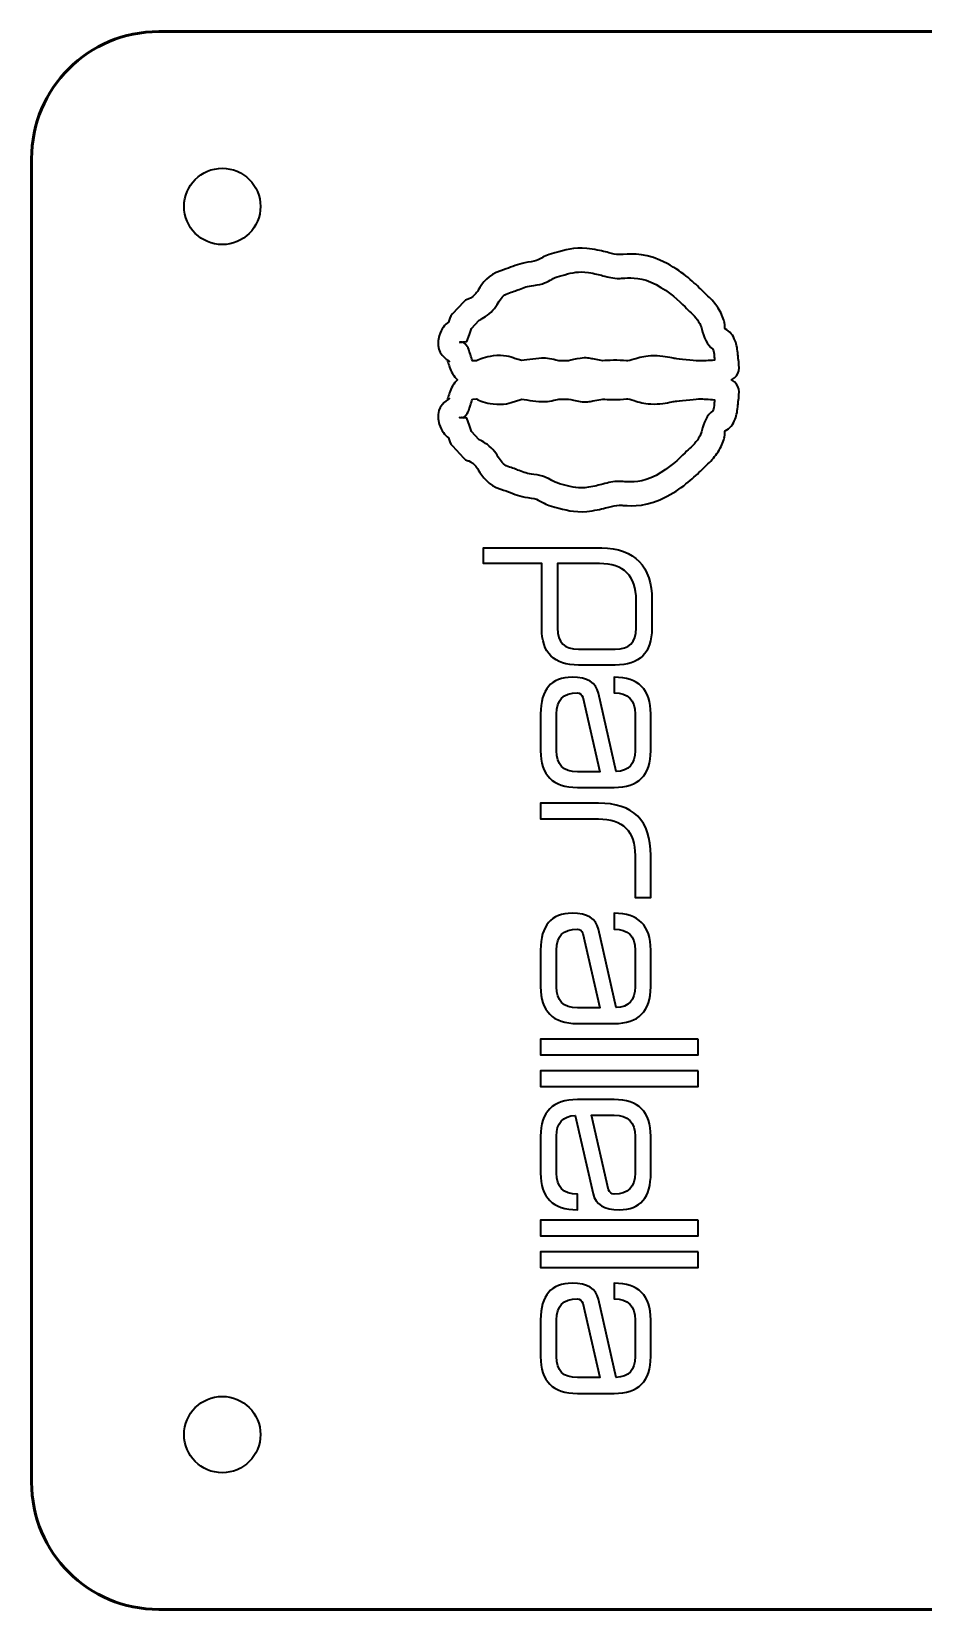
# Model space of a CAD drawing. Header units: centimetres. Extents: x -15.3 to -5.7, y -0.3 to 12.3.
# Drawn here: x -15.25 to -11.75, y 6.05 to 12.25 of the extents above; entities that cross this region are included whole.
import ezdxf

# ---------------------------------------------------------------- set-up
doc = ezdxf.new("R2010")
doc.units = ezdxf.units.CM
doc.header["$MEASUREMENT"] = 0
doc.layers.add('Layer 1', color=7, linetype='Continuous')

msp = doc.modelspace()

# ---------------------------------------------------------------- linework, layer by layer
at = {"layer": 'Layer 1', "color": 250, "lineweight": 35}
for centre in [(-14.5005, 11.563), (-14.5005, 6.737)]:
    msp.add_ellipse(centre, major_axis=(0, 0.15), ratio=1, dxfattribs=at)
at = {"layer": 'Layer 1', "lineweight": 53}
msp.add_open_spline([(-14.74997, 12.25006), (-14.74997, 12.25006), (-6.25004, 12.25006), (-6.25004, 12.25006), (-6.25004, 12.25006), (-5.97304, 12.25006), (-5.74994, 12.02697), (-5.74994, 11.74996), (-5.74994, 11.74996), (-5.74994, 11.74996), (-5.74994, 6.55004), (-5.74994, 6.55004), (-5.74994, 6.55004), (-5.74994, 6.27304), (-5.97304, 6.04994), (-6.25004, 6.04994), (-6.25004, 6.04994), (-6.25004, 6.04994), (-14.74997, 6.04994), (-14.74997, 6.04994), (-14.74997, 6.04994), (-15.02697, 6.04994), (-15.25006, 6.27304), (-15.25006, 6.55004), (-15.25006, 6.55004), (-15.25006, 6.55004), (-15.25006, 11.74996), (-15.25006, 11.74996), (-15.25006, 11.74996), (-15.25006, 12.02697), (-15.02697, 12.25006), (-14.74997, 12.25006)], degree=3, knots=[0, 0, 0, 0, 0.125, 0.125, 0.125, 0.125, 0.25, 0.25, 0.25, 0.25, 0.375, 0.375, 0.375, 0.375, 0.5, 0.5, 0.5, 0.5, 0.625, 0.625, 0.625, 0.625, 0.75, 0.75, 0.75, 0.75, 0.875, 0.875, 0.875, 0.875, 1, 1, 1, 1], dxfattribs=at)
at = {"layer": 'Layer 1', "color": 235, "lineweight": 35}
for points, knots in [([(-13.59549, 10.85654), (-13.58948, 10.86703), (-13.5827, 10.87507), (-13.57562, 10.88119), (-13.57562, 10.88119), (-13.5827, 10.88732), (-13.58948, 10.89536), (-13.59549, 10.90585), (-13.59549, 10.90585), (-13.59549, 10.90585), (-13.59557, 10.9058), (-13.59557, 10.9058), (-13.59557, 10.9058), (-13.60559, 10.92333), (-13.61062, 10.9401), (-13.61481, 10.95407), (-13.61481, 10.95407), (-13.61524, 10.95549), (-13.61382, 10.95536), (-13.61215, 10.95486), (-13.61215, 10.95486), (-13.61215, 10.95486), (-13.60992, 10.95553), (-13.60992, 10.95553), (-13.60992, 10.95553), (-13.60992, 10.95553), (-13.60998, 10.95558), (-13.60998, 10.95558), (-13.60998, 10.95558), (-13.60998, 10.95558), (-13.61195, 10.95701), (-13.61195, 10.95701), (-13.61195, 10.95701), (-13.61195, 10.95701), (-13.61204, 10.95689), (-13.61204, 10.95689), (-13.61204, 10.95689), (-13.63264, 10.97188), (-13.66533, 10.99567), (-13.64789, 11.05501), (-13.64789, 11.05501), (-13.63979, 11.08253), (-13.62511, 11.09873), (-13.61131, 11.10824), (-13.61131, 11.10824), (-13.61131, 11.10824), (-13.6057, 11.124), (-13.6057, 11.124), (-13.6057, 11.124), (-13.6057, 11.124), (-13.60239, 11.1333), (-13.60239, 11.1333), (-13.60239, 11.1333), (-13.60239, 11.1333), (-13.59566, 11.14043), (-13.59566, 11.14043), (-13.59566, 11.14043), (-13.59566, 11.14043), (-13.55199, 11.1867), (-13.55199, 11.1867), (-13.55199, 11.1867), (-13.55199, 11.1867), (-13.54442, 11.19471), (-13.54442, 11.19471), (-13.54442, 11.19471), (-13.54442, 11.19471), (-13.53374, 11.19856), (-13.53374, 11.19856), (-13.53374, 11.19856), (-13.53369, 11.19858), (-13.5186, 11.20396), (-13.5061, 11.21761), (-13.5061, 11.21761), (-13.50333, 11.22062), (-13.4992, 11.22718), (-13.4948, 11.23416), (-13.4948, 11.23416), (-13.47709, 11.26227), (-13.45666, 11.2947), (-13.40589, 11.31032), (-13.40589, 11.31032), (-13.39028, 11.31512), (-13.37835, 11.31977), (-13.36756, 11.32397), (-13.36756, 11.32397), (-13.34306, 11.33351), (-13.32327, 11.34121), (-13.28646, 11.34546), (-13.28646, 11.34546), (-13.26909, 11.34746), (-13.26069, 11.35221), (-13.25169, 11.35731), (-13.25169, 11.35731), (-13.23813, 11.36499), (-13.22382, 11.37309), (-13.19811, 11.37952), (-13.19811, 11.37952), (-13.19175, 11.38111), (-13.18502, 11.38293), (-13.17848, 11.3847), (-13.17848, 11.3847), (-13.13898, 11.39537), (-13.10545, 11.40444), (-13.04677, 11.39506), (-13.04677, 11.39506), (-13.01838, 11.39052), (-12.99839, 11.3853), (-12.98155, 11.38089), (-12.98155, 11.38089), (-12.96576, 11.37677), (-12.95356, 11.37358), (-12.94067, 11.37358), (-12.94067, 11.37358), (-12.9347, 11.37358), (-12.92987, 11.37387), (-12.92457, 11.37419), (-12.92457, 11.37419), (-12.88573, 11.37652), (-12.82991, 11.37987), (-12.75222, 11.33831), (-12.75222, 11.33831), (-12.68531, 11.30253), (-12.64441, 11.26188), (-12.61633, 11.23398), (-12.61633, 11.23398), (-12.60892, 11.22662), (-12.60256, 11.22029), (-12.59763, 11.21607), (-12.59763, 11.21607), (-12.582, 11.20268), (-12.56805, 11.18667), (-12.55679, 11.17037), (-12.55679, 11.17037), (-12.54437, 11.15239), (-12.5349, 11.13345), (-12.52972, 11.11663), (-12.52972, 11.11663), (-12.52824, 11.11179), (-12.52743, 11.10906), (-12.52662, 11.10633), (-12.52662, 11.10633), (-12.52279, 11.09338), (-12.52916, 11.08429), (-12.52385, 11.08164), (-12.52385, 11.08164), (-12.50542, 11.07242), (-12.49288, 11.05577), (-12.48507, 11.03535), (-12.48507, 11.03535), (-12.47887, 11.01912), (-12.47533, 10.99942), (-12.47405, 10.9802), (-12.47405, 10.9802), (-12.47364, 10.97402), (-12.47311, 10.96988), (-12.47262, 10.96594), (-12.47262, 10.96594), (-12.46806, 10.92991), (-12.46429, 10.90012), (-12.4994, 10.8812), (-12.4994, 10.8812), (-12.46428, 10.86227), (-12.46806, 10.83248), (-12.47262, 10.79645), (-12.47262, 10.79645), (-12.47311, 10.79251), (-12.47364, 10.78838), (-12.47405, 10.78219), (-12.47405, 10.78219), (-12.47533, 10.76297), (-12.47887, 10.74327), (-12.48507, 10.72705), (-12.48507, 10.72705), (-12.49288, 10.70662), (-12.50542, 10.68997), (-12.52385, 10.68075), (-12.52385, 10.68075), (-12.52916, 10.6781), (-12.52279, 10.66901), (-12.52662, 10.65606), (-12.52662, 10.65606), (-12.52743, 10.65333), (-12.52824, 10.6506), (-12.52972, 10.64576), (-12.52972, 10.64576), (-12.5349, 10.62894), (-12.54437, 10.61), (-12.55679, 10.59202), (-12.55679, 10.59202), (-12.56805, 10.57572), (-12.582, 10.55972), (-12.59763, 10.54632), (-12.59763, 10.54632), (-12.60256, 10.5421), (-12.60892, 10.53578), (-12.61633, 10.52841), (-12.61633, 10.52841), (-12.64441, 10.50051), (-12.68531, 10.45987), (-12.75222, 10.42408), (-12.75222, 10.42408), (-12.82991, 10.38252), (-12.88573, 10.38587), (-12.92457, 10.3882), (-12.92457, 10.3882), (-12.92987, 10.38852), (-12.9347, 10.38881), (-12.94067, 10.38881), (-12.94067, 10.38881), (-12.95356, 10.38881), (-12.96576, 10.38562), (-12.98155, 10.3815), (-12.98155, 10.3815), (-12.99839, 10.3771), (-13.01838, 10.37187), (-13.04677, 10.36733), (-13.04677, 10.36733), (-13.10545, 10.35795), (-13.13898, 10.36702), (-13.17848, 10.37769), (-13.17848, 10.37769), (-13.18502, 10.37946), (-13.19175, 10.38128), (-13.19811, 10.38287), (-13.19811, 10.38287), (-13.22382, 10.3893), (-13.23813, 10.3974), (-13.25169, 10.40508), (-13.25169, 10.40508), (-13.26069, 10.41018), (-13.26909, 10.41493), (-13.28646, 10.41693), (-13.28646, 10.41693), (-13.32327, 10.42118), (-13.34306, 10.42888), (-13.36757, 10.43842), (-13.36757, 10.43842), (-13.37836, 10.44262), (-13.39029, 10.44727), (-13.40589, 10.45207), (-13.40589, 10.45207), (-13.45666, 10.46769), (-13.47709, 10.50012), (-13.4948, 10.52823), (-13.4948, 10.52823), (-13.4992, 10.53522), (-13.50333, 10.54177), (-13.5061, 10.54479), (-13.5061, 10.54479), (-13.5186, 10.55843), (-13.53369, 10.56381), (-13.53374, 10.56383), (-13.53374, 10.56383), (-13.53374, 10.56383), (-13.54442, 10.56768), (-13.54442, 10.56768), (-13.54442, 10.56768), (-13.54442, 10.56768), (-13.55199, 10.57569), (-13.55199, 10.57569), (-13.55199, 10.57569), (-13.55199, 10.57569), (-13.59566, 10.62196), (-13.59566, 10.62196), (-13.59566, 10.62196), (-13.59566, 10.62196), (-13.60239, 10.62909), (-13.60239, 10.62909), (-13.60239, 10.62909), (-13.60239, 10.62909), (-13.6057, 10.63839), (-13.6057, 10.63839), (-13.6057, 10.63839), (-13.6057, 10.63839), (-13.61131, 10.65416), (-13.61131, 10.65416), (-13.61131, 10.65416), (-13.62511, 10.66366), (-13.63979, 10.67986), (-13.64789, 10.70738), (-13.64789, 10.70738), (-13.66534, 10.76673), (-13.63263, 10.79052), (-13.61204, 10.8055), (-13.61204, 10.8055), (-13.60962, 10.80726), (-13.6125, 10.80479), (-13.60998, 10.80681), (-13.60998, 10.80681), (-13.60998, 10.80681), (-13.60992, 10.80686), (-13.60992, 10.80686), (-13.60992, 10.80686), (-13.60992, 10.80686), (-13.61215, 10.80753), (-13.61215, 10.80753), (-13.61215, 10.80753), (-13.61382, 10.80704), (-13.61524, 10.8069), (-13.61481, 10.80832), (-13.61481, 10.80832), (-13.61062, 10.82229), (-13.60559, 10.83906), (-13.59557, 10.85659), (-13.59557, 10.85659), (-13.59557, 10.85659), (-13.59549, 10.85654), (-13.59549, 10.85654)], [0, 0, 0, 0, 0.012987, 0.012987, 0.012987, 0.012987, 0.025974, 0.025974, 0.025974, 0.025974, 0.038961, 0.038961, 0.038961, 0.038961, 0.0519481, 0.0519481, 0.0519481, 0.0519481, 0.0649351, 0.0649351, 0.0649351, 0.0649351, 0.0779221, 0.0779221, 0.0779221, 0.0779221, 0.0909091, 0.0909091, 0.0909091, 0.0909091, 0.1038961, 0.1038961, 0.1038961, 0.1038961, 0.1168831, 0.1168831, 0.1168831, 0.1168831, 0.1298701, 0.1298701, 0.1298701, 0.1298701, 0.1428571, 0.1428571, 0.1428571, 0.1428571, 0.1558442, 0.1558442, 0.1558442, 0.1558442, 0.1688312, 0.1688312, 0.1688312, 0.1688312, 0.1818182, 0.1818182, 0.1818182, 0.1818182, 0.1948052, 0.1948052, 0.1948052, 0.1948052, 0.2077922, 0.2077922, 0.2077922, 0.2077922, 0.2207792, 0.2207792, 0.2207792, 0.2207792, 0.2337662, 0.2337662, 0.2337662, 0.2337662, 0.2467532, 0.2467532, 0.2467532, 0.2467532, 0.2597403, 0.2597403, 0.2597403, 0.2597403, 0.2727273, 0.2727273, 0.2727273, 0.2727273, 0.2857143, 0.2857143, 0.2857143, 0.2857143, 0.2987013, 0.2987013, 0.2987013, 0.2987013, 0.3116883, 0.3116883, 0.3116883, 0.3116883, 0.3246753, 0.3246753, 0.3246753, 0.3246753, 0.3376623, 0.3376623, 0.3376623, 0.3376623, 0.3506494, 0.3506494, 0.3506494, 0.3506494, 0.3636364, 0.3636364, 0.3636364, 0.3636364, 0.3766234, 0.3766234, 0.3766234, 0.3766234, 0.3896104, 0.3896104, 0.3896104, 0.3896104, 0.4025974, 0.4025974, 0.4025974, 0.4025974, 0.4155844, 0.4155844, 0.4155844, 0.4155844, 0.4285714, 0.4285714, 0.4285714, 0.4285714, 0.4415584, 0.4415584, 0.4415584, 0.4415584, 0.4545455, 0.4545455, 0.4545455, 0.4545455, 0.4675325, 0.4675325, 0.4675325, 0.4675325, 0.4805195, 0.4805195, 0.4805195, 0.4805195, 0.4935065, 0.4935065, 0.4935065, 0.4935065, 0.5064935, 0.5064935, 0.5064935, 0.5064935, 0.5194805, 0.5194805, 0.5194805, 0.5194805, 0.5324675, 0.5324675, 0.5324675, 0.5324675, 0.5454545, 0.5454545, 0.5454545, 0.5454545, 0.5584416, 0.5584416, 0.5584416, 0.5584416, 0.5714286, 0.5714286, 0.5714286, 0.5714286, 0.5844156, 0.5844156, 0.5844156, 0.5844156, 0.5974026, 0.5974026, 0.5974026, 0.5974026, 0.6103896, 0.6103896, 0.6103896, 0.6103896, 0.6233766, 0.6233766, 0.6233766, 0.6233766, 0.6363636, 0.6363636, 0.6363636, 0.6363636, 0.6493506, 0.6493506, 0.6493506, 0.6493506, 0.6623377, 0.6623377, 0.6623377, 0.6623377, 0.6753247, 0.6753247, 0.6753247, 0.6753247, 0.6883117, 0.6883117, 0.6883117, 0.6883117, 0.7012987, 0.7012987, 0.7012987, 0.7012987, 0.7142857, 0.7142857, 0.7142857, 0.7142857, 0.7272727, 0.7272727, 0.7272727, 0.7272727, 0.7402597, 0.7402597, 0.7402597, 0.7402597, 0.7532468, 0.7532468, 0.7532468, 0.7532468, 0.7662338, 0.7662338, 0.7662338, 0.7662338, 0.7792208, 0.7792208, 0.7792208, 0.7792208, 0.7922078, 0.7922078, 0.7922078, 0.7922078, 0.8051948, 0.8051948, 0.8051948, 0.8051948, 0.8181818, 0.8181818, 0.8181818, 0.8181818, 0.8311688, 0.8311688, 0.8311688, 0.8311688, 0.8441558, 0.8441558, 0.8441558, 0.8441558, 0.8571429, 0.8571429, 0.8571429, 0.8571429, 0.8701299, 0.8701299, 0.8701299, 0.8701299, 0.8831169, 0.8831169, 0.8831169, 0.8831169, 0.8961039, 0.8961039, 0.8961039, 0.8961039, 0.9090909, 0.9090909, 0.9090909, 0.9090909, 0.9220779, 0.9220779, 0.9220779, 0.9220779, 0.9350649, 0.9350649, 0.9350649, 0.9350649, 0.9480519, 0.9480519, 0.9480519, 0.9480519, 0.961039, 0.961039, 0.961039, 0.961039, 0.974026, 0.974026, 0.974026, 0.974026, 0.987013, 0.987013, 0.987013, 0.987013, 1, 1, 1, 1]), ([(-13.52537, 10.98072), (-13.52306, 10.97301), (-13.52035, 10.96399), (-13.51669, 10.95632), (-13.51669, 10.95632), (-13.51669, 10.95632), (-13.50155, 10.95592), (-13.50155, 10.95592), (-13.50155, 10.95592), (-13.48757, 10.96364), (-13.46654, 10.97175), (-13.43654, 10.97535), (-13.43654, 10.97535), (-13.39436, 10.98041), (-13.36633, 10.97197), (-13.35182, 10.9654), (-13.35182, 10.9654), (-13.35182, 10.9654), (-13.32279, 10.95735), (-13.32279, 10.95735), (-13.32279, 10.95735), (-13.30278, 10.9602), (-13.25683, 10.96646), (-13.23861, 10.96646), (-13.23861, 10.96646), (-13.21875, 10.96646), (-13.19041, 10.95982), (-13.17752, 10.95651), (-13.17752, 10.95651), (-13.17752, 10.95651), (-13.13988, 10.95651), (-13.13988, 10.95651), (-13.13988, 10.95651), (-13.13017, 10.95887), (-13.11126, 10.96323), (-13.0938, 10.96591), (-13.0938, 10.96591), (-13.07158, 10.96933), (-13.05462, 10.96664), (-13.04373, 10.96345), (-13.04373, 10.96345), (-13.04373, 10.96345), (-13.00486, 10.95672), (-13.00486, 10.95672), (-13.00486, 10.95672), (-12.98873, 10.95775), (-12.94205, 10.96015), (-12.91208, 10.95597), (-12.91208, 10.95597), (-12.90562, 10.95506), (-12.89424, 10.95857), (-12.8817, 10.96244), (-12.8817, 10.96244), (-12.86311, 10.96818), (-12.84296, 10.9744), (-12.81684, 10.97553), (-12.81684, 10.97553), (-12.78063, 10.9771), (-12.75556, 10.97203), (-12.73323, 10.96752), (-12.73323, 10.96752), (-12.72727, 10.96631), (-12.72159, 10.96516), (-12.71389, 10.96406), (-12.71389, 10.96406), (-12.69163, 10.96088), (-12.632, 10.95627), (-12.62361, 10.95563), (-12.62361, 10.95563), (-12.6142, 10.95587), (-12.58597, 10.95674), (-12.56556, 10.95884), (-12.56556, 10.95884), (-12.56623, 10.96427), (-12.56686, 10.96966), (-12.56714, 10.97399), (-12.56714, 10.97399), (-12.56785, 10.98464), (-12.56953, 10.99482), (-12.57232, 11.00212), (-12.57232, 11.00212), (-12.57233, 11.00213), (-12.57232, 11.00213), (-12.57231, 11.00213), (-12.57231, 11.00213), (-12.57231, 11.00213), (-12.5721, 11.00221), (-12.5721, 11.00221), (-12.5721, 11.00221), (-12.59805, 11.01913), (-12.6075, 11.05109), (-12.61606, 11.08004), (-12.61606, 11.08004), (-12.61722, 11.08397), (-12.61836, 11.08779), (-12.6188, 11.08925), (-12.6188, 11.08925), (-12.62128, 11.09731), (-12.6264, 11.10722), (-12.63346, 11.11744), (-12.63346, 11.11744), (-12.64038, 11.12745), (-12.64885, 11.1372), (-12.65824, 11.14525), (-12.65824, 11.14525), (-12.66559, 11.15155), (-12.67319, 11.1591), (-12.68205, 11.1679), (-12.68205, 11.1679), (-12.70627, 11.19197), (-12.74155, 11.22703), (-12.79603, 11.25617), (-12.79603, 11.25617), (-12.85034, 11.28522), (-12.89088, 11.28279), (-12.91909, 11.28109), (-12.91909, 11.28109), (-12.92757, 11.28059), (-12.93528, 11.28012), (-12.94067, 11.28012), (-12.94067, 11.28012), (-12.96436, 11.28012), (-12.98204, 11.28474), (-13.00492, 11.29072), (-13.00492, 11.29072), (-13.01984, 11.29462), (-13.03756, 11.29925), (-13.06138, 11.30306), (-13.06138, 11.30306), (-13.09998, 11.30923), (-13.12496, 11.30248), (-13.15438, 11.29453), (-13.15438, 11.29453), (-13.16092, 11.29276), (-13.16766, 11.29094), (-13.17547, 11.28898), (-13.17547, 11.28898), (-13.18937, 11.28551), (-13.19775, 11.28076), (-13.20569, 11.27627), (-13.20569, 11.27627), (-13.22342, 11.26623), (-13.23994, 11.25687), (-13.27587, 11.25273), (-13.27587, 11.25273), (-13.30132, 11.24979), (-13.31591, 11.24411), (-13.33397, 11.23708), (-13.33397, 11.23708), (-13.3464, 11.23225), (-13.36014, 11.2269), (-13.37851, 11.22125), (-13.37851, 11.22125), (-13.39624, 11.21579), (-13.4068, 11.19903), (-13.41594, 11.18451), (-13.41594, 11.18451), (-13.42242, 11.17424), (-13.42849, 11.1646), (-13.43746, 11.15481), (-13.43746, 11.15481), (-13.45562, 11.13501), (-13.47723, 11.12254), (-13.49036, 11.11616), (-13.49036, 11.11616), (-13.49036, 11.11616), (-13.52102, 11.08367), (-13.52102, 11.08367), (-13.52102, 11.08367), (-13.52102, 11.08367), (-13.52957, 11.05966), (-13.52957, 11.05966), (-13.52957, 11.05966), (-13.52957, 11.05966), (-13.53946, 11.03185), (-13.53946, 11.03185), (-13.53946, 11.03185), (-13.53946, 11.03185), (-13.55458, 11.03029), (-13.55458, 11.03029), (-13.55458, 11.03029), (-13.55379, 11.02969), (-13.55294, 11.02903), (-13.55193, 11.02823), (-13.55193, 11.02823), (-13.53573, 11.01526), (-13.53113, 10.99991), (-13.52537, 10.98072)], [0, 0, 0, 0, 0.0212766, 0.0212766, 0.0212766, 0.0212766, 0.0425532, 0.0425532, 0.0425532, 0.0425532, 0.0638298, 0.0638298, 0.0638298, 0.0638298, 0.0851064, 0.0851064, 0.0851064, 0.0851064, 0.106383, 0.106383, 0.106383, 0.106383, 0.1276596, 0.1276596, 0.1276596, 0.1276596, 0.1489362, 0.1489362, 0.1489362, 0.1489362, 0.1702128, 0.1702128, 0.1702128, 0.1702128, 0.1914894, 0.1914894, 0.1914894, 0.1914894, 0.212766, 0.212766, 0.212766, 0.212766, 0.2340426, 0.2340426, 0.2340426, 0.2340426, 0.2553191, 0.2553191, 0.2553191, 0.2553191, 0.2765957, 0.2765957, 0.2765957, 0.2765957, 0.2978723, 0.2978723, 0.2978723, 0.2978723, 0.3191489, 0.3191489, 0.3191489, 0.3191489, 0.3404255, 0.3404255, 0.3404255, 0.3404255, 0.3617021, 0.3617021, 0.3617021, 0.3617021, 0.3829787, 0.3829787, 0.3829787, 0.3829787, 0.4042553, 0.4042553, 0.4042553, 0.4042553, 0.4255319, 0.4255319, 0.4255319, 0.4255319, 0.4468085, 0.4468085, 0.4468085, 0.4468085, 0.4680851, 0.4680851, 0.4680851, 0.4680851, 0.4893617, 0.4893617, 0.4893617, 0.4893617, 0.5106383, 0.5106383, 0.5106383, 0.5106383, 0.5319149, 0.5319149, 0.5319149, 0.5319149, 0.5531915, 0.5531915, 0.5531915, 0.5531915, 0.5744681, 0.5744681, 0.5744681, 0.5744681, 0.5957447, 0.5957447, 0.5957447, 0.5957447, 0.6170213, 0.6170213, 0.6170213, 0.6170213, 0.6382979, 0.6382979, 0.6382979, 0.6382979, 0.6595745, 0.6595745, 0.6595745, 0.6595745, 0.6808511, 0.6808511, 0.6808511, 0.6808511, 0.7021277, 0.7021277, 0.7021277, 0.7021277, 0.7234043, 0.7234043, 0.7234043, 0.7234043, 0.7446809, 0.7446809, 0.7446809, 0.7446809, 0.7659574, 0.7659574, 0.7659574, 0.7659574, 0.787234, 0.787234, 0.787234, 0.787234, 0.8085106, 0.8085106, 0.8085106, 0.8085106, 0.8297872, 0.8297872, 0.8297872, 0.8297872, 0.8510638, 0.8510638, 0.8510638, 0.8510638, 0.8723404, 0.8723404, 0.8723404, 0.8723404, 0.893617, 0.893617, 0.893617, 0.893617, 0.9148936, 0.9148936, 0.9148936, 0.9148936, 0.9361702, 0.9361702, 0.9361702, 0.9361702, 0.9574468, 0.9574468, 0.9574468, 0.9574468, 0.9787234, 0.9787234, 0.9787234, 0.9787234, 1, 1, 1, 1]), ([(-13.56869, 11.02883), (-13.56785, 11.02891), (-13.56301, 11.02938), (-13.56029, 11.02927), (-13.56029, 11.02927), (-13.56029, 11.02927), (-13.56137, 11.02958), (-13.56137, 11.02958), (-13.56137, 11.02958), (-13.56137, 11.02958), (-13.56869, 11.02883), (-13.56869, 11.02883)], [0, 0, 0, 0, 0.3333333, 0.3333333, 0.3333333, 0.3333333, 0.6666667, 0.6666667, 0.6666667, 0.6666667, 1, 1, 1, 1]), ([(-13.56137, 11.02958), (-13.56137, 11.02958), (-13.56029, 11.02927), (-13.56029, 11.02927), (-13.56029, 11.02927), (-13.56005, 11.02926), (-13.55983, 11.02924), (-13.55963, 11.02922), (-13.55963, 11.02922), (-13.55963, 11.02922), (-13.5592, 11.02981), (-13.5592, 11.02981), (-13.5592, 11.02981), (-13.5592, 11.02981), (-13.56137, 11.02958), (-13.56137, 11.02958)], [0, 0, 0, 0, 0.25, 0.25, 0.25, 0.25, 0.5, 0.5, 0.5, 0.5, 0.75, 0.75, 0.75, 0.75, 1, 1, 1, 1]), ([(-13.55951, 11.02921), (-13.55951, 11.02921), (-13.55907, 11.02982), (-13.55907, 11.02982), (-13.55907, 11.02982), (-13.55907, 11.02982), (-13.5592, 11.02981), (-13.5592, 11.02981), (-13.5592, 11.02981), (-13.5592, 11.02981), (-13.55963, 11.02922), (-13.55963, 11.02922), (-13.55963, 11.02922), (-13.55963, 11.02922), (-13.55951, 11.02921), (-13.55951, 11.02921)], [0, 0, 0, 0, 0.25, 0.25, 0.25, 0.25, 0.5, 0.5, 0.5, 0.5, 0.75, 0.75, 0.75, 0.75, 1, 1, 1, 1]), ([(-13.55907, 11.02982), (-13.55907, 11.02982), (-13.55951, 11.02921), (-13.55951, 11.02921), (-13.55951, 11.02921), (-13.5588, 11.02913), (-13.55837, 11.02898), (-13.55845, 11.02872), (-13.55845, 11.02872), (-13.5591, 11.02652), (-13.55859, 11.02817), (-13.55806, 11.02992), (-13.55806, 11.02992), (-13.55806, 11.02992), (-13.55907, 11.02982), (-13.55907, 11.02982)], [0, 0, 0, 0, 0.25, 0.25, 0.25, 0.25, 0.5, 0.5, 0.5, 0.5, 0.75, 0.75, 0.75, 0.75, 1, 1, 1, 1]), ([(-12.57095, 11.00147), (-12.57134, 11.00171), (-12.57172, 11.00196), (-12.5721, 11.00221), (-12.5721, 11.00221), (-12.5721, 11.00221), (-12.57231, 11.00213), (-12.57231, 11.00213), (-12.57231, 11.00213), (-12.57223, 11.00212), (-12.5717, 11.00186), (-12.57095, 11.00147)], [0, 0, 0, 0, 0.3333333, 0.3333333, 0.3333333, 0.3333333, 0.6666667, 0.6666667, 0.6666667, 0.6666667, 1, 1, 1, 1]), ([(-13.61215, 10.95486), (-13.60923, 10.954), (-13.60558, 10.95205), (-13.60992, 10.95553), (-13.60992, 10.95553), (-13.60992, 10.95553), (-13.61215, 10.95486), (-13.61215, 10.95486)], [0, 0, 0, 0, 0.5, 0.5, 0.5, 0.5, 1, 1, 1, 1]), ([(-13.60992, 10.80686), (-13.60558, 10.81035), (-13.60923, 10.80839), (-13.61215, 10.80753), (-13.61215, 10.80753), (-13.61215, 10.80753), (-13.60992, 10.80686), (-13.60992, 10.80686)], [0, 0, 0, 0, 0.5, 0.5, 0.5, 0.5, 1, 1, 1, 1]), ([(-13.51669, 10.80607), (-13.52035, 10.7984), (-13.52306, 10.78939), (-13.52537, 10.78167), (-13.52537, 10.78167), (-13.53113, 10.76248), (-13.53573, 10.74713), (-13.55193, 10.73416), (-13.55193, 10.73416), (-13.55193, 10.73416), (-13.55452, 10.7321), (-13.55452, 10.7321), (-13.55452, 10.7321), (-13.55452, 10.7321), (-13.53946, 10.73054), (-13.53946, 10.73054), (-13.53946, 10.73054), (-13.53946, 10.73054), (-13.52957, 10.70273), (-13.52957, 10.70273), (-13.52957, 10.70273), (-13.52957, 10.70273), (-13.52102, 10.67872), (-13.52102, 10.67872), (-13.52102, 10.67872), (-13.52102, 10.67872), (-13.49036, 10.64623), (-13.49036, 10.64623), (-13.49036, 10.64623), (-13.47723, 10.63985), (-13.45562, 10.62738), (-13.43746, 10.60758), (-13.43746, 10.60758), (-13.42849, 10.59779), (-13.42242, 10.58815), (-13.41594, 10.57788), (-13.41594, 10.57788), (-13.4068, 10.56336), (-13.39624, 10.5466), (-13.37851, 10.54114), (-13.37851, 10.54114), (-13.36015, 10.53549), (-13.34641, 10.53015), (-13.33398, 10.52531), (-13.33398, 10.52531), (-13.31592, 10.51828), (-13.30133, 10.5126), (-13.27587, 10.50966), (-13.27587, 10.50966), (-13.23994, 10.50552), (-13.22342, 10.49616), (-13.20569, 10.48613), (-13.20569, 10.48613), (-13.19775, 10.48163), (-13.18937, 10.47688), (-13.17547, 10.47341), (-13.17547, 10.47341), (-13.16766, 10.47145), (-13.16092, 10.46963), (-13.15438, 10.46787), (-13.15438, 10.46787), (-13.12496, 10.45991), (-13.09998, 10.45316), (-13.06138, 10.45933), (-13.06138, 10.45933), (-13.03756, 10.46314), (-13.01984, 10.46777), (-13.00492, 10.47167), (-13.00492, 10.47167), (-12.98204, 10.47765), (-12.96436, 10.48227), (-12.94067, 10.48227), (-12.94067, 10.48227), (-12.93528, 10.48227), (-12.92757, 10.48181), (-12.91909, 10.4813), (-12.91909, 10.4813), (-12.89088, 10.47961), (-12.85034, 10.47717), (-12.79603, 10.50622), (-12.79603, 10.50622), (-12.74155, 10.53536), (-12.70627, 10.57042), (-12.68205, 10.59449), (-12.68205, 10.59449), (-12.67319, 10.60329), (-12.66559, 10.61084), (-12.65824, 10.61715), (-12.65824, 10.61715), (-12.64885, 10.62519), (-12.64038, 10.63494), (-12.63346, 10.64495), (-12.63346, 10.64495), (-12.6264, 10.65517), (-12.62128, 10.66509), (-12.6188, 10.67314), (-12.6188, 10.67314), (-12.61836, 10.6746), (-12.61722, 10.67843), (-12.61606, 10.68235), (-12.61606, 10.68235), (-12.6075, 10.7113), (-12.59805, 10.74326), (-12.5721, 10.76018), (-12.5721, 10.76018), (-12.5721, 10.76018), (-12.57231, 10.76026), (-12.57231, 10.76026), (-12.57231, 10.76026), (-12.57232, 10.76026), (-12.57233, 10.76026), (-12.57232, 10.76027), (-12.57232, 10.76027), (-12.56953, 10.76757), (-12.56785, 10.77775), (-12.56714, 10.7884), (-12.56714, 10.7884), (-12.56686, 10.79273), (-12.56623, 10.79812), (-12.56556, 10.80356), (-12.56556, 10.80356), (-12.58597, 10.80565), (-12.6142, 10.80652), (-12.62361, 10.80677), (-12.62361, 10.80677), (-12.632, 10.80612), (-12.69163, 10.80151), (-12.71389, 10.79833), (-12.71389, 10.79833), (-12.72159, 10.79723), (-12.72727, 10.79608), (-12.73323, 10.79487), (-12.73323, 10.79487), (-12.75556, 10.79036), (-12.78063, 10.78529), (-12.81684, 10.78686), (-12.81684, 10.78686), (-12.84296, 10.78799), (-12.86311, 10.79421), (-12.88171, 10.79995), (-12.88171, 10.79995), (-12.89425, 10.80382), (-12.90563, 10.80733), (-12.91208, 10.80643), (-12.91208, 10.80643), (-12.94205, 10.80224), (-12.98874, 10.80465), (-13.00487, 10.80567), (-13.00487, 10.80567), (-13.00487, 10.80567), (-13.04372, 10.79894), (-13.04372, 10.79894), (-13.04372, 10.79894), (-13.05461, 10.79575), (-13.07157, 10.79306), (-13.0938, 10.79647), (-13.0938, 10.79647), (-13.11126, 10.79916), (-13.13017, 10.80352), (-13.13989, 10.80588), (-13.13989, 10.80588), (-13.13989, 10.80588), (-13.17752, 10.80588), (-13.17752, 10.80588), (-13.17752, 10.80588), (-13.19039, 10.80257), (-13.21874, 10.79593), (-13.23861, 10.79593), (-13.23861, 10.79593), (-13.25684, 10.79593), (-13.30279, 10.80219), (-13.32279, 10.80504), (-13.32279, 10.80504), (-13.32279, 10.80504), (-13.35182, 10.79699), (-13.35182, 10.79699), (-13.35182, 10.79699), (-13.36633, 10.79042), (-13.39436, 10.78198), (-13.43654, 10.78704), (-13.43654, 10.78704), (-13.46654, 10.79064), (-13.48757, 10.79875), (-13.50155, 10.80647), (-13.50155, 10.80647), (-13.50155, 10.80647), (-13.51669, 10.80607), (-13.51669, 10.80607)], [0, 0, 0, 0, 0.0212766, 0.0212766, 0.0212766, 0.0212766, 0.0425532, 0.0425532, 0.0425532, 0.0425532, 0.0638298, 0.0638298, 0.0638298, 0.0638298, 0.0851064, 0.0851064, 0.0851064, 0.0851064, 0.106383, 0.106383, 0.106383, 0.106383, 0.1276596, 0.1276596, 0.1276596, 0.1276596, 0.1489362, 0.1489362, 0.1489362, 0.1489362, 0.1702128, 0.1702128, 0.1702128, 0.1702128, 0.1914894, 0.1914894, 0.1914894, 0.1914894, 0.212766, 0.212766, 0.212766, 0.212766, 0.2340426, 0.2340426, 0.2340426, 0.2340426, 0.2553191, 0.2553191, 0.2553191, 0.2553191, 0.2765957, 0.2765957, 0.2765957, 0.2765957, 0.2978723, 0.2978723, 0.2978723, 0.2978723, 0.3191489, 0.3191489, 0.3191489, 0.3191489, 0.3404255, 0.3404255, 0.3404255, 0.3404255, 0.3617021, 0.3617021, 0.3617021, 0.3617021, 0.3829787, 0.3829787, 0.3829787, 0.3829787, 0.4042553, 0.4042553, 0.4042553, 0.4042553, 0.4255319, 0.4255319, 0.4255319, 0.4255319, 0.4468085, 0.4468085, 0.4468085, 0.4468085, 0.4680851, 0.4680851, 0.4680851, 0.4680851, 0.4893617, 0.4893617, 0.4893617, 0.4893617, 0.5106383, 0.5106383, 0.5106383, 0.5106383, 0.5319149, 0.5319149, 0.5319149, 0.5319149, 0.5531915, 0.5531915, 0.5531915, 0.5531915, 0.5744681, 0.5744681, 0.5744681, 0.5744681, 0.5957447, 0.5957447, 0.5957447, 0.5957447, 0.6170213, 0.6170213, 0.6170213, 0.6170213, 0.6382979, 0.6382979, 0.6382979, 0.6382979, 0.6595745, 0.6595745, 0.6595745, 0.6595745, 0.6808511, 0.6808511, 0.6808511, 0.6808511, 0.7021277, 0.7021277, 0.7021277, 0.7021277, 0.7234043, 0.7234043, 0.7234043, 0.7234043, 0.7446809, 0.7446809, 0.7446809, 0.7446809, 0.7659574, 0.7659574, 0.7659574, 0.7659574, 0.787234, 0.787234, 0.787234, 0.787234, 0.8085106, 0.8085106, 0.8085106, 0.8085106, 0.8297872, 0.8297872, 0.8297872, 0.8297872, 0.8510638, 0.8510638, 0.8510638, 0.8510638, 0.8723404, 0.8723404, 0.8723404, 0.8723404, 0.893617, 0.893617, 0.893617, 0.893617, 0.9148936, 0.9148936, 0.9148936, 0.9148936, 0.9361702, 0.9361702, 0.9361702, 0.9361702, 0.9574468, 0.9574468, 0.9574468, 0.9574468, 0.9787234, 0.9787234, 0.9787234, 0.9787234, 1, 1, 1, 1]), ([(-13.56029, 10.73313), (-13.56301, 10.73301), (-13.56785, 10.73348), (-13.56869, 10.73357), (-13.56869, 10.73357), (-13.56869, 10.73357), (-13.56137, 10.73281), (-13.56137, 10.73281), (-13.56137, 10.73281), (-13.56137, 10.73281), (-13.56029, 10.73313), (-13.56029, 10.73313)], [0, 0, 0, 0, 0.3333333, 0.3333333, 0.3333333, 0.3333333, 0.6666667, 0.6666667, 0.6666667, 0.6666667, 1, 1, 1, 1]), ([(-13.55919, 10.73258), (-13.55919, 10.73258), (-13.55962, 10.73317), (-13.55962, 10.73317), (-13.55962, 10.73317), (-13.55982, 10.73315), (-13.56005, 10.73314), (-13.56029, 10.73313), (-13.56029, 10.73313), (-13.56029, 10.73313), (-13.56137, 10.73281), (-13.56137, 10.73281), (-13.56137, 10.73281), (-13.56137, 10.73281), (-13.55919, 10.73258), (-13.55919, 10.73258)], [0, 0, 0, 0, 0.25, 0.25, 0.25, 0.25, 0.5, 0.5, 0.5, 0.5, 0.75, 0.75, 0.75, 0.75, 1, 1, 1, 1]), ([(-13.55806, 10.73247), (-13.55859, 10.73422), (-13.5591, 10.73588), (-13.55845, 10.73367), (-13.55845, 10.73367), (-13.55837, 10.7334), (-13.55884, 10.73325), (-13.55962, 10.73317), (-13.55962, 10.73317), (-13.55962, 10.73317), (-13.55919, 10.73258), (-13.55919, 10.73258), (-13.55919, 10.73258), (-13.55919, 10.73258), (-13.55806, 10.73247), (-13.55806, 10.73247)], [0, 0, 0, 0, 0.25, 0.25, 0.25, 0.25, 0.5, 0.5, 0.5, 0.5, 0.75, 0.75, 0.75, 0.75, 1, 1, 1, 1]), ([(-12.5721, 10.76018), (-12.57172, 10.76043), (-12.57134, 10.76068), (-12.57095, 10.76092), (-12.57095, 10.76092), (-12.5717, 10.76053), (-12.57223, 10.76027), (-12.57231, 10.76026), (-12.57231, 10.76026), (-12.57231, 10.76026), (-12.5721, 10.76018), (-12.5721, 10.76018)], [0, 0, 0, 0, 0.3333333, 0.3333333, 0.3333333, 0.3333333, 0.6666667, 0.6666667, 0.6666667, 0.6666667, 1, 1, 1, 1]), ([(-12.81218, 9.90513), (-12.81218, 9.90513), (-12.81218, 10.01554), (-12.81218, 10.01554), (-12.81218, 10.01554), (-12.81223, 10.15026), (-12.87849, 10.21874), (-13.01067, 10.22133), (-13.01067, 10.22133), (-13.01067, 10.22133), (-13.01067, 10.22157), (-13.01067, 10.22157), (-13.01067, 10.22157), (-13.01067, 10.22157), (-13.47446, 10.22157), (-13.47446, 10.22157), (-13.47446, 10.22157), (-13.47446, 10.22157), (-13.47446, 10.15972), (-13.47446, 10.15972), (-13.47446, 10.15972), (-13.47446, 10.15972), (-13.2451, 10.15972), (-13.2451, 10.15972), (-13.2451, 10.15972), (-13.2451, 10.15972), (-13.2451, 9.90513), (-13.2451, 9.90513), (-13.2451, 9.90513), (-13.2451, 9.80893), (-13.19699, 9.76083), (-13.10078, 9.76083), (-13.10078, 9.76083), (-13.10078, 9.76083), (-12.95649, 9.76083), (-12.95649, 9.76083), (-12.95649, 9.76083), (-12.86029, 9.76083), (-12.81218, 9.80893), (-12.81218, 9.90513)], [0, 0, 0, 0, 0.1, 0.1, 0.1, 0.1, 0.2, 0.2, 0.2, 0.2, 0.3, 0.3, 0.3, 0.3, 0.4, 0.4, 0.4, 0.4, 0.5, 0.5, 0.5, 0.5, 0.6, 0.6, 0.6, 0.6, 0.7, 0.7, 0.7, 0.7, 0.8, 0.8, 0.8, 0.8, 0.9, 0.9, 0.9, 0.9, 1, 1, 1, 1]), ([(-13.10078, 9.82268), (-13.15577, 9.82268), (-13.18325, 9.85016), (-13.18325, 9.90513), (-13.18325, 9.90513), (-13.18325, 9.90513), (-13.18325, 10.15972), (-13.18325, 10.15972), (-13.18325, 10.15972), (-13.18325, 10.15972), (-13.01832, 10.15972), (-13.01832, 10.15972), (-13.01832, 10.15972), (-12.92212, 10.15972), (-12.87402, 10.11163), (-12.87402, 10.01542), (-12.87402, 10.01542), (-12.87402, 10.01542), (-12.87402, 9.90513), (-12.87402, 9.90513), (-12.87402, 9.90513), (-12.87402, 9.85016), (-12.90151, 9.82268), (-12.95649, 9.82268), (-12.95649, 9.82268), (-12.95649, 9.82268), (-13.10078, 9.82268), (-13.10078, 9.82268)], [0, 0, 0, 0, 0.1428571, 0.1428571, 0.1428571, 0.1428571, 0.2857143, 0.2857143, 0.2857143, 0.2857143, 0.4285714, 0.4285714, 0.4285714, 0.4285714, 0.5714286, 0.5714286, 0.5714286, 0.5714286, 0.7142857, 0.7142857, 0.7142857, 0.7142857, 0.8571429, 0.8571429, 0.8571429, 0.8571429, 1, 1, 1, 1]), ([(-12.8783, 9.56859), (-12.8783, 9.62357), (-12.90578, 9.65105), (-12.96075, 9.65105), (-12.96075, 9.65105), (-12.96075, 9.65105), (-12.96075, 9.71289), (-12.96075, 9.71289), (-12.96075, 9.71289), (-12.86455, 9.71289), (-12.81645, 9.6648), (-12.81645, 9.56859), (-12.81645, 9.56859), (-12.81645, 9.56859), (-12.81645, 9.42429), (-12.81645, 9.42429), (-12.81645, 9.42429), (-12.81645, 9.32809), (-12.86455, 9.27998), (-12.96075, 9.27998), (-12.96075, 9.27998), (-12.96075, 9.27998), (-13.10506, 9.27998), (-13.10506, 9.27998), (-13.10506, 9.27998), (-13.20127, 9.27998), (-13.24936, 9.32809), (-13.24936, 9.42429), (-13.24936, 9.42429), (-13.24936, 9.42429), (-13.24936, 9.56859), (-13.24936, 9.56859), (-13.24936, 9.56859), (-13.24936, 9.6648), (-13.20813, 9.71289), (-13.12567, 9.71289), (-13.12567, 9.71289), (-13.06575, 9.71289), (-13.03139, 9.69201), (-13.02259, 9.65023), (-13.02259, 9.65023), (-13.02259, 9.65023), (-12.95251, 9.34225), (-12.95251, 9.34225), (-12.95251, 9.34225), (-12.90302, 9.34471), (-12.8783, 9.37206), (-12.8783, 9.42429), (-12.8783, 9.42429), (-12.8783, 9.42429), (-12.8783, 9.56859), (-12.8783, 9.56859)], [0, 0, 0, 0, 0.0769231, 0.0769231, 0.0769231, 0.0769231, 0.1538462, 0.1538462, 0.1538462, 0.1538462, 0.2307692, 0.2307692, 0.2307692, 0.2307692, 0.3076923, 0.3076923, 0.3076923, 0.3076923, 0.3846154, 0.3846154, 0.3846154, 0.3846154, 0.4615385, 0.4615385, 0.4615385, 0.4615385, 0.5384615, 0.5384615, 0.5384615, 0.5384615, 0.6153846, 0.6153846, 0.6153846, 0.6153846, 0.6923077, 0.6923077, 0.6923077, 0.6923077, 0.7692308, 0.7692308, 0.7692308, 0.7692308, 0.8461538, 0.8461538, 0.8461538, 0.8461538, 0.9230769, 0.9230769, 0.9230769, 0.9230769, 1, 1, 1, 1]), ([(-13.18752, 9.42429), (-13.18752, 9.36932), (-13.16004, 9.34182), (-13.10506, 9.34182), (-13.10506, 9.34182), (-13.10506, 9.34182), (-13.01641, 9.34182), (-13.01641, 9.34182), (-13.01641, 9.34182), (-13.01641, 9.34182), (-13.08362, 9.63415), (-13.08362, 9.63415), (-13.08362, 9.63415), (-13.08748, 9.64542), (-13.09462, 9.65105), (-13.10506, 9.65105), (-13.10506, 9.65105), (-13.16004, 9.65105), (-13.18752, 9.62357), (-13.18752, 9.56859), (-13.18752, 9.56859), (-13.18752, 9.56859), (-13.18752, 9.42429), (-13.18752, 9.42429)], [0, 0, 0, 0, 0.1666667, 0.1666667, 0.1666667, 0.1666667, 0.3333333, 0.3333333, 0.3333333, 0.3333333, 0.5, 0.5, 0.5, 0.5, 0.6666667, 0.6666667, 0.6666667, 0.6666667, 0.8333333, 0.8333333, 0.8333333, 0.8333333, 1, 1, 1, 1]), ([(-12.81645, 9.01199), (-12.81645, 9.01199), (-12.81645, 8.84708), (-12.81645, 8.84708), (-12.81645, 8.84708), (-12.81645, 8.84708), (-12.8783, 8.84708), (-12.8783, 8.84708), (-12.8783, 8.84708), (-12.8783, 8.84708), (-12.8783, 9.01199), (-12.8783, 9.01199), (-12.8783, 9.01199), (-12.8783, 9.1082), (-12.9264, 9.15629), (-13.02259, 9.15629), (-13.02259, 9.15629), (-13.02259, 9.15629), (-13.24936, 9.15629), (-13.24936, 9.15629), (-13.24936, 9.15629), (-13.24936, 9.15629), (-13.24936, 9.21815), (-13.24936, 9.21815), (-13.24936, 9.21815), (-13.24936, 9.21815), (-13.02259, 9.21815), (-13.02259, 9.21815), (-13.02259, 9.21815), (-12.88517, 9.21815), (-12.81645, 9.14942), (-12.81645, 9.01199)], [0, 0, 0, 0, 0.125, 0.125, 0.125, 0.125, 0.25, 0.25, 0.25, 0.25, 0.375, 0.375, 0.375, 0.375, 0.5, 0.5, 0.5, 0.5, 0.625, 0.625, 0.625, 0.625, 0.75, 0.75, 0.75, 0.75, 0.875, 0.875, 0.875, 0.875, 1, 1, 1, 1]), ([(-12.8783, 8.64094), (-12.8783, 8.69591), (-12.90578, 8.72339), (-12.96075, 8.72339), (-12.96075, 8.72339), (-12.96075, 8.72339), (-12.96075, 8.78523), (-12.96075, 8.78523), (-12.96075, 8.78523), (-12.86455, 8.78523), (-12.81645, 8.73714), (-12.81645, 8.64094), (-12.81645, 8.64094), (-12.81645, 8.64094), (-12.81645, 8.49663), (-12.81645, 8.49663), (-12.81645, 8.49663), (-12.81645, 8.40042), (-12.86455, 8.35231), (-12.96075, 8.35231), (-12.96075, 8.35231), (-12.96075, 8.35231), (-13.10506, 8.35231), (-13.10506, 8.35231), (-13.10506, 8.35231), (-13.20127, 8.35231), (-13.24936, 8.40042), (-13.24936, 8.49663), (-13.24936, 8.49663), (-13.24936, 8.49663), (-13.24936, 8.64094), (-13.24936, 8.64094), (-13.24936, 8.64094), (-13.24936, 8.73714), (-13.20813, 8.78523), (-13.12567, 8.78523), (-13.12567, 8.78523), (-13.06575, 8.78523), (-13.03139, 8.76436), (-13.02259, 8.72257), (-13.02259, 8.72257), (-13.02259, 8.72257), (-12.95251, 8.41457), (-12.95251, 8.41457), (-12.95251, 8.41457), (-12.90302, 8.41705), (-12.8783, 8.4444), (-12.8783, 8.49663), (-12.8783, 8.49663), (-12.8783, 8.49663), (-12.8783, 8.64094), (-12.8783, 8.64094)], [0, 0, 0, 0, 0.0769231, 0.0769231, 0.0769231, 0.0769231, 0.1538462, 0.1538462, 0.1538462, 0.1538462, 0.2307692, 0.2307692, 0.2307692, 0.2307692, 0.3076923, 0.3076923, 0.3076923, 0.3076923, 0.3846154, 0.3846154, 0.3846154, 0.3846154, 0.4615385, 0.4615385, 0.4615385, 0.4615385, 0.5384615, 0.5384615, 0.5384615, 0.5384615, 0.6153846, 0.6153846, 0.6153846, 0.6153846, 0.6923077, 0.6923077, 0.6923077, 0.6923077, 0.7692308, 0.7692308, 0.7692308, 0.7692308, 0.8461538, 0.8461538, 0.8461538, 0.8461538, 0.9230769, 0.9230769, 0.9230769, 0.9230769, 1, 1, 1, 1]), ([(-13.18752, 8.49663), (-13.18752, 8.44165), (-13.16004, 8.41416), (-13.10506, 8.41416), (-13.10506, 8.41416), (-13.10506, 8.41416), (-13.01641, 8.41416), (-13.01641, 8.41416), (-13.01641, 8.41416), (-13.01641, 8.41416), (-13.08362, 8.7065), (-13.08362, 8.7065), (-13.08362, 8.7065), (-13.08748, 8.71775), (-13.09462, 8.72339), (-13.10506, 8.72339), (-13.10506, 8.72339), (-13.16004, 8.72339), (-13.18752, 8.69591), (-13.18752, 8.64094), (-13.18752, 8.64094), (-13.18752, 8.64094), (-13.18752, 8.49663), (-13.18752, 8.49663)], [0, 0, 0, 0, 0.1666667, 0.1666667, 0.1666667, 0.1666667, 0.3333333, 0.3333333, 0.3333333, 0.3333333, 0.5, 0.5, 0.5, 0.5, 0.6666667, 0.6666667, 0.6666667, 0.6666667, 0.8333333, 0.8333333, 0.8333333, 0.8333333, 1, 1, 1, 1]), ([(-12.63091, 8.29047), (-12.63091, 8.29047), (-12.63091, 8.22862), (-12.63091, 8.22862), (-12.63091, 8.22862), (-12.63091, 8.22862), (-13.24936, 8.22862), (-13.24936, 8.22862), (-13.24936, 8.22862), (-13.24936, 8.22862), (-13.24936, 8.29047), (-13.24936, 8.29047), (-13.24936, 8.29047), (-13.24936, 8.29047), (-12.63091, 8.29047), (-12.63091, 8.29047)], [0, 0, 0, 0, 0.25, 0.25, 0.25, 0.25, 0.5, 0.5, 0.5, 0.5, 0.75, 0.75, 0.75, 0.75, 1, 1, 1, 1]), ([(-12.63091, 8.16678), (-12.63091, 8.16678), (-12.63091, 8.10494), (-12.63091, 8.10494), (-12.63091, 8.10494), (-12.63091, 8.10494), (-13.24936, 8.10494), (-13.24936, 8.10494), (-13.24936, 8.10494), (-13.24936, 8.10494), (-13.24936, 8.16678), (-13.24936, 8.16678), (-13.24936, 8.16678), (-13.24936, 8.16678), (-12.63091, 8.16678), (-12.63091, 8.16678)], [0, 0, 0, 0, 0.25, 0.25, 0.25, 0.25, 0.5, 0.5, 0.5, 0.5, 0.75, 0.75, 0.75, 0.75, 1, 1, 1, 1]), ([(-13.18752, 7.76481), (-13.18752, 7.70983), (-13.16004, 7.68235), (-13.10506, 7.68235), (-13.10506, 7.68235), (-13.10506, 7.68235), (-13.10506, 7.62051), (-13.10506, 7.62051), (-13.10506, 7.62051), (-13.20126, 7.62051), (-13.24936, 7.6686), (-13.24936, 7.76481), (-13.24936, 7.76481), (-13.24936, 7.76481), (-13.24936, 7.90911), (-13.24936, 7.90911), (-13.24936, 7.90911), (-13.24936, 8.00532), (-13.20126, 8.05341), (-13.10506, 8.05341), (-13.10506, 8.05341), (-13.10506, 8.05341), (-12.96075, 8.05341), (-12.96075, 8.05341), (-12.96075, 8.05341), (-12.86455, 8.05341), (-12.81645, 8.00532), (-12.81645, 7.90911), (-12.81645, 7.90911), (-12.81645, 7.90911), (-12.81645, 7.76481), (-12.81645, 7.76481), (-12.81645, 7.76481), (-12.81645, 7.6686), (-12.85768, 7.62051), (-12.94013, 7.62051), (-12.94013, 7.62051), (-13.00005, 7.62051), (-13.03442, 7.64139), (-13.04321, 7.68317), (-13.04321, 7.68317), (-13.04321, 7.68317), (-13.1133, 7.99116), (-13.1133, 7.99116), (-13.1133, 7.99116), (-13.16278, 7.98867), (-13.18752, 7.96132), (-13.18752, 7.90911), (-13.18752, 7.90911), (-13.18752, 7.90911), (-13.18752, 7.76481), (-13.18752, 7.76481)], [0, 0, 0, 0, 0.0769231, 0.0769231, 0.0769231, 0.0769231, 0.1538462, 0.1538462, 0.1538462, 0.1538462, 0.2307692, 0.2307692, 0.2307692, 0.2307692, 0.3076923, 0.3076923, 0.3076923, 0.3076923, 0.3846154, 0.3846154, 0.3846154, 0.3846154, 0.4615385, 0.4615385, 0.4615385, 0.4615385, 0.5384615, 0.5384615, 0.5384615, 0.5384615, 0.6153846, 0.6153846, 0.6153846, 0.6153846, 0.6923077, 0.6923077, 0.6923077, 0.6923077, 0.7692308, 0.7692308, 0.7692308, 0.7692308, 0.8461538, 0.8461538, 0.8461538, 0.8461538, 0.9230769, 0.9230769, 0.9230769, 0.9230769, 1, 1, 1, 1]), ([(-12.8783, 7.90911), (-12.8783, 7.96407), (-12.90578, 7.99156), (-12.96075, 7.99156), (-12.96075, 7.99156), (-12.96075, 7.99156), (-13.0494, 7.99156), (-13.0494, 7.99156), (-13.0494, 7.99156), (-13.0494, 7.99156), (-12.98219, 7.69925), (-12.98219, 7.69925), (-12.98219, 7.69925), (-12.97834, 7.68799), (-12.97121, 7.68235), (-12.96075, 7.68235), (-12.96075, 7.68235), (-12.90578, 7.68235), (-12.8783, 7.70983), (-12.8783, 7.76481), (-12.8783, 7.76481), (-12.8783, 7.76481), (-12.8783, 7.90911), (-12.8783, 7.90911)], [0, 0, 0, 0, 0.1666667, 0.1666667, 0.1666667, 0.1666667, 0.3333333, 0.3333333, 0.3333333, 0.3333333, 0.5, 0.5, 0.5, 0.5, 0.6666667, 0.6666667, 0.6666667, 0.6666667, 0.8333333, 0.8333333, 0.8333333, 0.8333333, 1, 1, 1, 1]), ([(-12.63091, 7.57926), (-12.63091, 7.57926), (-12.63091, 7.51741), (-12.63091, 7.51741), (-12.63091, 7.51741), (-12.63091, 7.51741), (-13.24936, 7.51741), (-13.24936, 7.51741), (-13.24936, 7.51741), (-13.24936, 7.51741), (-13.24936, 7.57926), (-13.24936, 7.57926), (-13.24936, 7.57926), (-13.24936, 7.57926), (-12.63091, 7.57926), (-12.63091, 7.57926)], [0, 0, 0, 0, 0.25, 0.25, 0.25, 0.25, 0.5, 0.5, 0.5, 0.5, 0.75, 0.75, 0.75, 0.75, 1, 1, 1, 1]), ([(-12.63091, 7.45558), (-12.63091, 7.45558), (-12.63091, 7.39373), (-12.63091, 7.39373), (-12.63091, 7.39373), (-12.63091, 7.39373), (-13.24936, 7.39373), (-13.24936, 7.39373), (-13.24936, 7.39373), (-13.24936, 7.39373), (-13.24936, 7.45558), (-13.24936, 7.45558), (-13.24936, 7.45558), (-13.24936, 7.45558), (-12.63091, 7.45558), (-12.63091, 7.45558)], [0, 0, 0, 0, 0.25, 0.25, 0.25, 0.25, 0.5, 0.5, 0.5, 0.5, 0.75, 0.75, 0.75, 0.75, 1, 1, 1, 1]), ([(-12.8783, 7.18757), (-12.8783, 7.24255), (-12.90578, 7.27004), (-12.96075, 7.27004), (-12.96075, 7.27004), (-12.96075, 7.27004), (-12.96075, 7.33187), (-12.96075, 7.33187), (-12.96075, 7.33187), (-12.86455, 7.33187), (-12.81645, 7.28378), (-12.81645, 7.18757), (-12.81645, 7.18757), (-12.81645, 7.18757), (-12.81645, 7.04327), (-12.81645, 7.04327), (-12.81645, 7.04327), (-12.81645, 6.94706), (-12.86455, 6.89897), (-12.96075, 6.89897), (-12.96075, 6.89897), (-12.96075, 6.89897), (-13.10506, 6.89897), (-13.10506, 6.89897), (-13.10506, 6.89897), (-13.20127, 6.89897), (-13.24936, 6.94706), (-13.24936, 7.04327), (-13.24936, 7.04327), (-13.24936, 7.04327), (-13.24936, 7.18757), (-13.24936, 7.18757), (-13.24936, 7.18757), (-13.24936, 7.28378), (-13.20813, 7.33187), (-13.12567, 7.33187), (-13.12567, 7.33187), (-13.06575, 7.33187), (-13.03139, 7.311), (-13.02259, 7.26921), (-13.02259, 7.26921), (-13.02259, 7.26921), (-12.95251, 6.96124), (-12.95251, 6.96124), (-12.95251, 6.96124), (-12.90302, 6.96369), (-12.8783, 6.99105), (-12.8783, 7.04327), (-12.8783, 7.04327), (-12.8783, 7.04327), (-12.8783, 7.18757), (-12.8783, 7.18757)], [0, 0, 0, 0, 0.0769231, 0.0769231, 0.0769231, 0.0769231, 0.1538462, 0.1538462, 0.1538462, 0.1538462, 0.2307692, 0.2307692, 0.2307692, 0.2307692, 0.3076923, 0.3076923, 0.3076923, 0.3076923, 0.3846154, 0.3846154, 0.3846154, 0.3846154, 0.4615385, 0.4615385, 0.4615385, 0.4615385, 0.5384615, 0.5384615, 0.5384615, 0.5384615, 0.6153846, 0.6153846, 0.6153846, 0.6153846, 0.6923077, 0.6923077, 0.6923077, 0.6923077, 0.7692308, 0.7692308, 0.7692308, 0.7692308, 0.8461538, 0.8461538, 0.8461538, 0.8461538, 0.9230769, 0.9230769, 0.9230769, 0.9230769, 1, 1, 1, 1]), ([(-13.18752, 7.04327), (-13.18752, 6.98831), (-13.16004, 6.96081), (-13.10506, 6.96081), (-13.10506, 6.96081), (-13.10506, 6.96081), (-13.01641, 6.96081), (-13.01641, 6.96081), (-13.01641, 6.96081), (-13.01641, 6.96081), (-13.08362, 7.25313), (-13.08362, 7.25313), (-13.08362, 7.25313), (-13.08748, 7.26439), (-13.09462, 7.27004), (-13.10506, 7.27004), (-13.10506, 7.27004), (-13.16004, 7.27004), (-13.18752, 7.24255), (-13.18752, 7.18757), (-13.18752, 7.18757), (-13.18752, 7.18757), (-13.18752, 7.04327), (-13.18752, 7.04327)], [0, 0, 0, 0, 0.1666667, 0.1666667, 0.1666667, 0.1666667, 0.3333333, 0.3333333, 0.3333333, 0.3333333, 0.5, 0.5, 0.5, 0.5, 0.6666667, 0.6666667, 0.6666667, 0.6666667, 0.8333333, 0.8333333, 0.8333333, 0.8333333, 1, 1, 1, 1])]:
    msp.add_open_spline(points, degree=3, knots=knots, dxfattribs=at)

doc.saveas('drawing.dxf')
